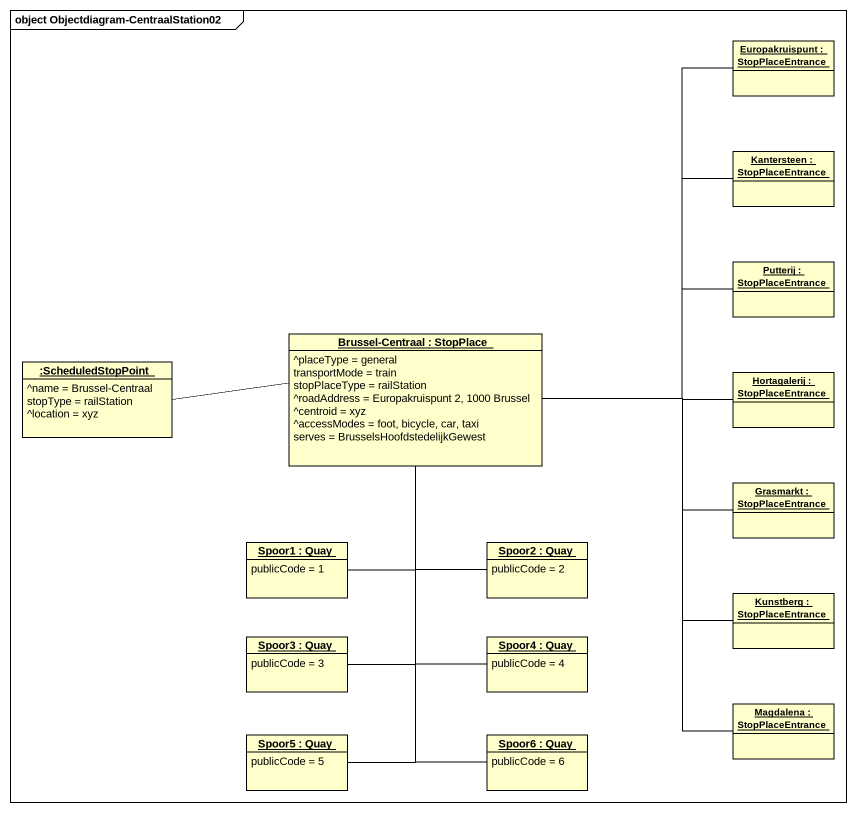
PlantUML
@startuml
mainframe object Objectdiagram-CentraalStation02
hide circle
hide empty members
object "Europakruispunt : StopPlaceEntrance" as Europakruispunt
object "Kantersteen : StopPlaceEntrance" as Kantersteen
object "Putterij : StopPlaceEntrance" as Putterij
object "Brussel-Centraal : StopPlace" as Brussel_Centraal {
  ^placeType = general
  transportMode = train
  stopPlaceType = railStation
  ^roadAddress = Europakruispunt 2, 1000 Brussel
  ^centroid = xyz
  ^accessModes = foot, bicycle, car, taxi
  serves = BrusselsHoofdstedelijkGewest
}
object ":ScheduledStopPoint" as ScheduledStopPoint {
  ^name = Brussel-Centraal
  stopType = railStation
  ^location = xyz
}
object "Hortagalerij : StopPlaceEntrance" as Hortagalerij
object "Grasmarkt : StopPlaceEntrance" as Grasmarkt
object "Spoor1 : Quay" as Spoor1 {
  publicCode = 1
}
object "Spoor2 : Quay" as Spoor2 {
  publicCode = 2
}
object "Kunstberg : StopPlaceEntrance" as Kunstberg
object "Spoor3 : Quay" as Spoor3 {
  publicCode = 3
}
object "Spoor4 : Quay" as Spoor4 {
  publicCode = 4
}
object "Spoor5 : Quay" as Spoor5 {
  publicCode = 5
}
object "Spoor6 : Quay" as Spoor6 {
  publicCode = 6
}
object "Magdalena : StopPlaceEntrance" as Magdalena
Brussel_Centraal -up- Europakruispunt
Brussel_Centraal -up- Kantersteen
Brussel_Centraal -right- Putterij
Brussel_Centraal -left- ScheduledStopPoint
Brussel_Centraal -right- Hortagalerij
Brussel_Centraal -right- Grasmarkt
Brussel_Centraal -- Kunstberg
Brussel_Centraal -- Magdalena
Spoor1 -up- Brussel_Centraal
Spoor2 -up- Brussel_Centraal
Spoor3 -up- Brussel_Centraal
Spoor4 -up- Brussel_Centraal
Spoor5 -up- Brussel_Centraal
Spoor6 -up- Brussel_Centraal
@enduml
